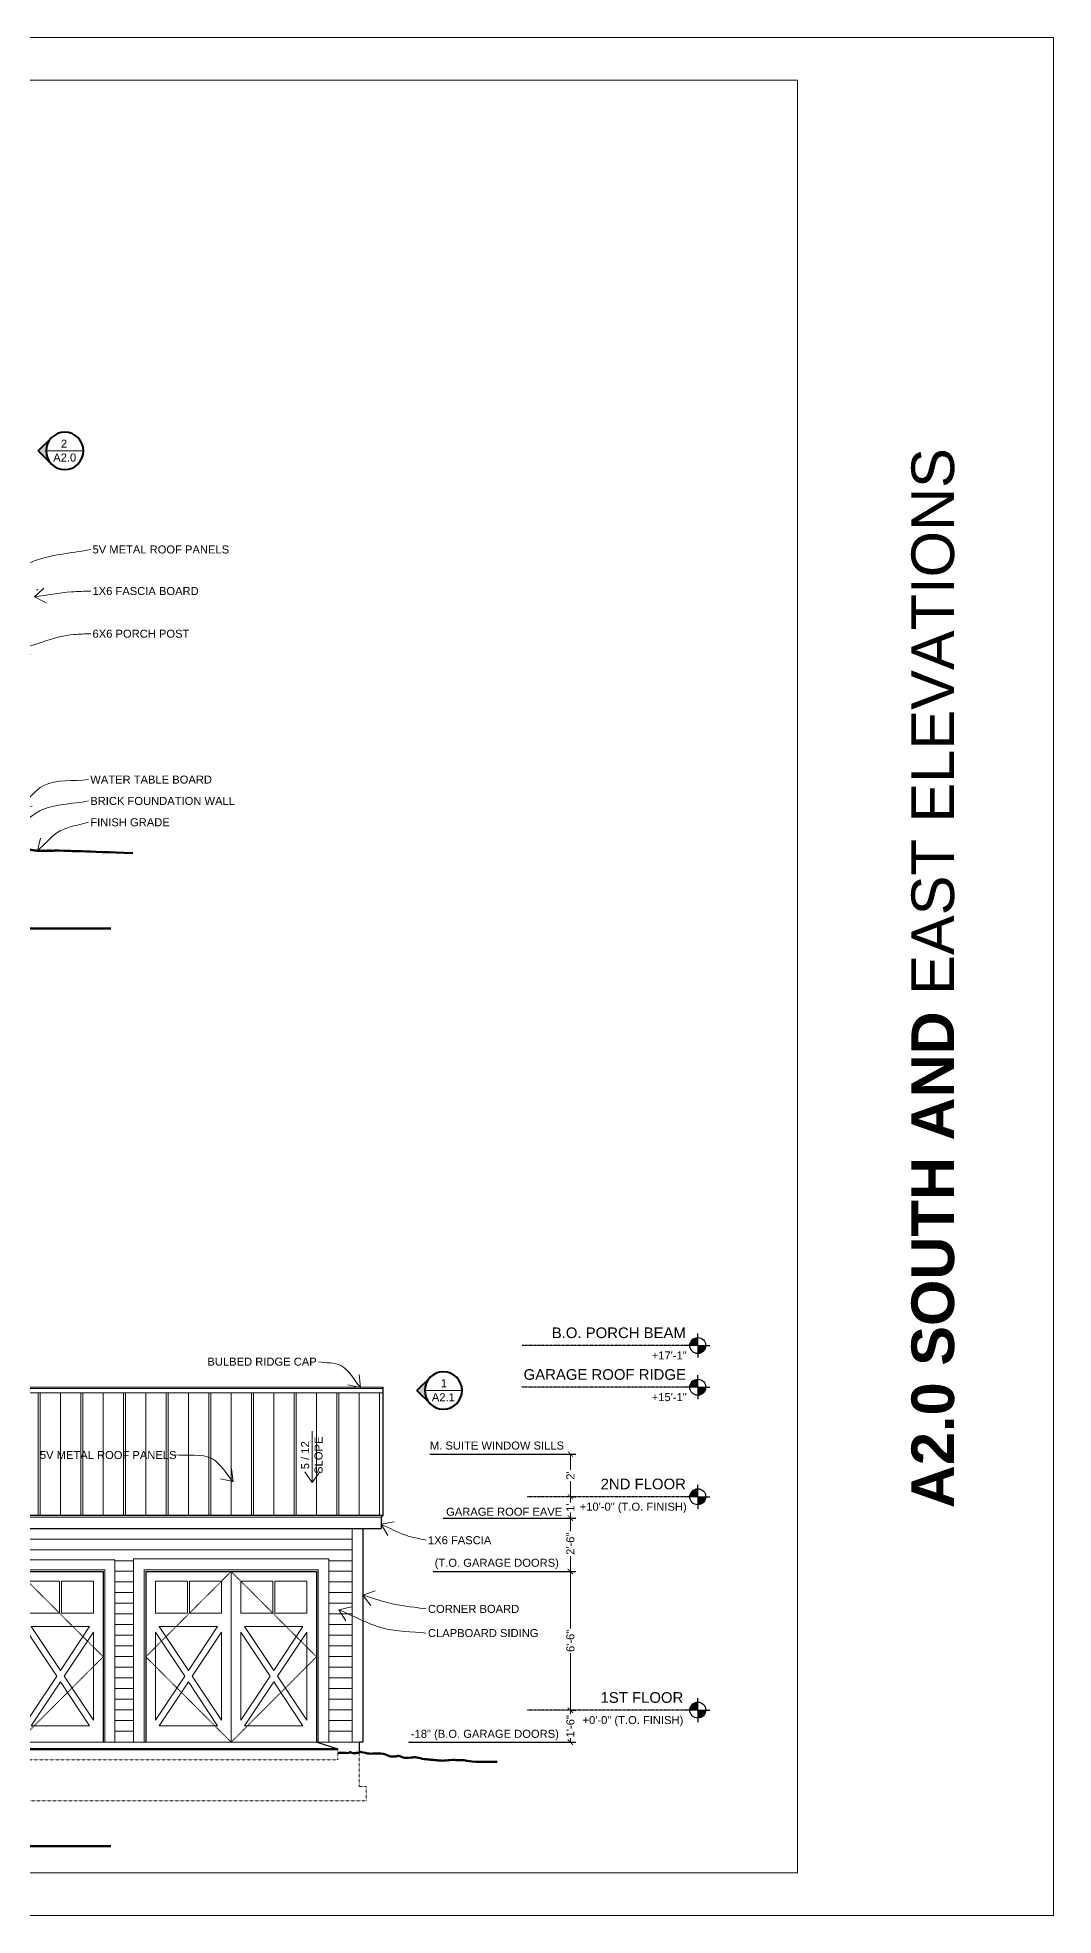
# Model space of a CAD drawing. Header units: inches. Extents: x -4969 to 16721, y 2489 to 24693.
# Drawn here: x 1145 to 1716, y 4791 to 5847 of the extents above; entities that cross this region are included whole.
import ezdxf

# ---------------------------------------------------------------- set-up
doc = ezdxf.new("R2010")
doc.units = ezdxf.units.IN
doc.header["$MEASUREMENT"] = 0
doc.linetypes.add('CENTER', pattern=[2, 1.25, -0.25, 0.25, -0.25])
doc.linetypes.add('DASHED2', pattern=[0.375, 0.25, -0.125])
doc.layers.get('0').update_dxf_attribs({"lineweight": 5})
doc.layers.add('0-NPLT', color=1, linetype='Continuous', plot=False)
for name, color, linetype, lineweight in [('1', 1, 'Continuous', 9), ('2', 6, 'Continuous', 20), ('3', 3, 'Continuous', 30), ('5', 4, 'Continuous', 50), ('A-DIMSx', 7, 'Continuous', 9), ('A-LINK', 7, 'Continuous', 40), ('A-TEXTx', 7, 'Continuous', 20)]:
    doc.layers.add(name, color=color, linetype=linetype, lineweight=lineweight)
doc.styles.get("Standard").update_dxf_attribs({"font": 'Arial.ttf'})
doc.dimstyles.get("Standard").update_dxf_attribs({"dimtxt": 3, "dimasz": 2, "dimexe": 0.03125, "dimexo": 0.0625, "dimgap": 0.03125, "dimtad": 0, "dimtoh": 1, "dimdec": 4, "dimlfac": 0.99985, "dimzin": 0, "dimdsep": 46, "dimlunit": 4, "dimtxsty": 'Standard', "dimblk": 'ARCHTICK', "dimblk1": 'ARCHTICK', "dimblk2": 'ARCHTICK', "dimcen": 0.09, "dimclrt": 256, "dimadec": 0, "dimazin": 0, "dimtfac": 1, "dimtdec": 4, "dimtofl": 0, "dimtmove": 0, "dimatfit": 3, "dimfxl": 1, "dimtolj": 1, "dimtzin": 0, "dimarcsym": 0})

# ---------------------------------------------------------------- blocks, each defined once
blk = doc.blocks.new('Elevation Callout - 1')
at = {"layer": 'A-LINK', "ltscale": 0.1}
blk.add_hatch(color=152, dxfattribs=at).paths.add_polyline_path([(2031.6, 7377.7), (2039, 7370.2), (2046.4, 7377.7, -0.198912), (2039, 7374.6, -0.198912)])
at = {"layer": 'A-LINK', "color": 152, "ltscale": 0.1}
for q in [(2031.6, 7377.7), (2046.4, 7377.7)]:
    blk.add_line((2039, 7370.2), q, dxfattribs=at)
blk.add_circle((2039, 7385.1), 10.5, dxfattribs=at)
blk = doc.blocks.new('_ArchTick')
at = {"color": 0, "linetype": 'ByBlock', "lineweight": 0, "const_width": 0.15}
blk.add_lwpolyline([(-0.5, -0.5), (0.5, 0.5)], dxfattribs=at)
blk = doc.blocks.new('BORDER 11X17')
at = {"layer": '0-NPLT', "lineweight": 9, "ltscale": 0.1}
blk.add_lwpolyline([(29864.74, -10461.77), (29048.74, -10461.77), (29048.74, -10989.77), (29864.74, -10989.77), (29864.74, -10461.77)], dxfattribs=at)
blk.add_lwpolyline([(29792.74, -10473.77), (29078.74, -10473.77), (29078.74, -10977.77), (29792.74, -10977.77)], close=True, dxfattribs=at)
blk = doc.blocks.new('Point')
at = {"lineweight": 0, "ltscale": 0.1}
h = blk.add_hatch(color=256, dxfattribs=at)
h.dxf.hatch_style = 1
h.paths.add_polyline_path([(-3.29, 4.165, 0.414214), (-3.353, 4.103), (-3.29, 4.103)])
h.paths.add_polyline_path([(-3.29, 4.103), (-3.29, 4.04, 0.414214), (-3.228, 4.103)])
at = {"layer": '3', "ltscale": 0.1}
for q in [(-3.29, 4.197), (-3.384, 4.103), (-3.197, 4.103), (-3.29, 4.009)]:
    blk.add_line((-3.29, 4.103), q, dxfattribs=at)
blk.add_circle((-3.29, 4.103), 0.0625, dxfattribs=at)
blk = doc.blocks.new('*D842')
at = {"layer": 'A-DIMSx', "color": 0, "lineweight": -2, "ltscale": 0.1, "transparency": 16777216}
for p, q in [((1367.1, 4983.9), (1447.3, 4983.9)), ((1446.3, 4905.9), (1447.3, 4905.9))]:
    blk.add_line(p, q, dxfattribs=at)
at = {"layer": 'A-DIMSx', "color": 0, "lineweight": 5, "ltscale": 0.1, "transparency": 16777216}
for p, q in [((1444.3, 4983.9), (1444.3, 4951.9)), ((1444.3, 4905.9), (1444.3, 4937.9))]:
    blk.add_line(p, q, dxfattribs=at)
at = {"layer": 'Defpoints', "color": 0, "ltscale": 0.1, "transparency": 16777216}
for p in [(1365.1, 4983.9), (1444.3, 4983.9), (1444.3, 4905.9)]:
    blk.add_point(p, dxfattribs=at)
at = {"layer": 'A-DIMSx', "color": 0, "lineweight": 5, "ltscale": 0.1, "transparency": 16777216, "xscale": 3, "yscale": 3, "zscale": 3}
for p, rotation in [((1444.3, 4983.9), 90), ((1444.3, 4905.9), 270)]:
    blk.add_blockref('_ArchTick', p, dxfattribs=dict(at, rotation=rotation))
at = {"layer": 'A-DIMSx', "ltscale": 0.1, "transparency": 16777216, "insert": (1444.3, 4944.9), "char_height": 4.5, "attachment_point": 5, "rotation": 90}
blk.add_mtext('\\A1;6\'-6"', dxfattribs=at)
blk = doc.blocks.new('*D843')
at = {"layer": 'A-DIMSx', "color": 0, "lineweight": -2, "ltscale": 0.1, "transparency": 16777216}
for p, q in [((1365.2, 5049.9), (1447.3, 5049.9)), ((1445.6, 5025.9), (1447.3, 5025.9))]:
    blk.add_line(p, q, dxfattribs=at)
at = {"layer": 'A-DIMSx', "color": 0, "lineweight": 5, "ltscale": 0.1, "transparency": 16777216}
for p, q in [((1444.3, 5049.9), (1444.3, 5041.1)), ((1444.3, 5025.9), (1444.3, 5034.8))]:
    blk.add_line(p, q, dxfattribs=at)
at = {"layer": 'Defpoints', "color": 0, "ltscale": 0.1, "transparency": 16777216}
for p in [(1363.2, 5049.9), (1444.3, 5049.9), (1443.6, 5025.9)]:
    blk.add_point(p, dxfattribs=at)
at = {"layer": 'A-DIMSx', "color": 0, "lineweight": 5, "ltscale": 0.1, "transparency": 16777216, "xscale": 3, "yscale": 3, "zscale": 3}
for p, rotation in [((1444.3, 5049.9), 90), ((1444.3, 5025.9), 270)]:
    blk.add_blockref('_ArchTick', p, dxfattribs=dict(at, rotation=rotation))
at = {"layer": 'A-DIMSx', "ltscale": 0.1, "transparency": 16777216, "insert": (1444.3, 5037.9), "char_height": 4.5, "attachment_point": 5, "rotation": 90}
blk.add_mtext("\\A1;2'", dxfattribs=at)
blk = doc.blocks.new('*D844')
at = {"layer": 'A-DIMSx', "color": 0, "lineweight": -2, "ltscale": 0.1, "transparency": 16777216}
for p, q in [((1372.8, 5013.9), (1447.3, 5013.9)), ((1446.3, 4983.9), (1447.3, 4983.9))]:
    blk.add_line(p, q, dxfattribs=at)
at = {"layer": 'A-DIMSx', "color": 0, "lineweight": 5, "ltscale": 0.1, "transparency": 16777216}
for p, q in [((1444.3, 5013.9), (1444.3, 5006.5)), ((1444.3, 4983.9), (1444.3, 4992.5))]:
    blk.add_line(p, q, dxfattribs=at)
at = {"layer": 'Defpoints', "color": 0, "ltscale": 0.1, "transparency": 16777216}
for p in [(1370.8, 5013.9), (1444.3, 4983.9), (1444.3, 4983.9)]:
    blk.add_point(p, dxfattribs=at)
at = {"layer": 'A-DIMSx', "color": 0, "lineweight": 5, "ltscale": 0.1, "transparency": 16777216, "xscale": 3, "yscale": 3, "zscale": 3}
for p, rotation in [((1444.3, 5013.9), 90), ((1444.3, 4983.9), 270)]:
    blk.add_blockref('_ArchTick', p, dxfattribs=dict(at, rotation=rotation))
at = {"layer": 'A-DIMSx', "ltscale": 0.1, "transparency": 16777216, "insert": (1444.3, 4999.5), "char_height": 4.5, "attachment_point": 5, "rotation": 90}
blk.add_mtext('\\A1;2\'-6"', dxfattribs=at)
blk = doc.blocks.new('*D846')
at = {"layer": 'A-DIMSx', "color": 0, "lineweight": -2, "ltscale": 0.25, "transparency": 16777216}
for p, q in [((1444.1, 4905.9), (1447.3, 4905.9)), ((1353.3, 4887.9), (1447.3, 4887.9))]:
    blk.add_line(p, q, dxfattribs=at)
at = {"layer": 'A-DIMSx', "color": 0, "lineweight": 5, "ltscale": 0.25, "transparency": 16777216}
for p, q in [((1444.3, 4905.9), (1444.3, 4903.7)), ((1444.3, 4887.9), (1444.3, 4890.2))]:
    blk.add_line(p, q, dxfattribs=at)
at = {"layer": 'Defpoints', "color": 0, "ltscale": 0.25, "transparency": 16777216}
for p in [(1442.1, 4905.9), (1351.3, 4887.9), (1444.3, 4887.9)]:
    blk.add_point(p, dxfattribs=at)
at = {"layer": 'A-DIMSx', "color": 0, "lineweight": 5, "ltscale": 0.25, "transparency": 16777216, "xscale": 3, "yscale": 3, "zscale": 3}
for p, rotation in [((1444.3, 4905.9), 90), ((1444.3, 4887.9), 270)]:
    blk.add_blockref('_ArchTick', p, dxfattribs=dict(at, rotation=rotation))
at = {"layer": 'A-DIMSx', "ltscale": 0.25, "transparency": 16777216, "insert": (1444.3, 4896.9), "char_height": 4.5, "attachment_point": 5, "rotation": 90}
blk.add_mtext('\\A1;1\'-6"', dxfattribs=at)
blk = doc.blocks.new('*D847')
at = {"layer": 'A-DIMSx', "color": 0, "lineweight": 5, "ltscale": 0.25, "transparency": 16777216}
for p, q in [((1444.3, 5025.9), (1444.3, 5022.8)), ((1444.3, 5013.9), (1444.3, 5017.1))]:
    blk.add_line(p, q, dxfattribs=at)
at = {"layer": 'A-DIMSx', "color": 0, "lineweight": -2, "ltscale": 0.25, "transparency": 16777216}
for p, q in [((1446.3, 5025.9), (1447.3, 5025.9)), ((1372.8, 5013.9), (1447.3, 5013.9))]:
    blk.add_line(p, q, dxfattribs=at)
at = {"layer": 'Defpoints', "color": 0, "ltscale": 0.25, "transparency": 16777216}
for p in [(1444.3, 5025.9), (1444.3, 5025.9), (1370.8, 5013.9)]:
    blk.add_point(p, dxfattribs=at)
at = {"layer": 'A-DIMSx', "color": 0, "lineweight": 5, "ltscale": 0.25, "transparency": 16777216, "xscale": 3, "yscale": 3, "zscale": 3}
for p, rotation in [((1444.3, 5025.9), 90), ((1444.3, 5013.9), 270)]:
    blk.add_blockref('_ArchTick', p, dxfattribs=dict(at, rotation=rotation))
at = {"layer": 'A-DIMSx', "ltscale": 0.25, "transparency": 16777216, "insert": (1444.3, 5019.9), "char_height": 4.5, "attachment_point": 5, "rotation": 90}
blk.add_mtext("\\A1;1'", dxfattribs=at)

msp = doc.modelspace()

# ---------------------------------------------------------------- linework, layer by layer
at = {"layer": '1'}
for p, q in [((1039.4739883, 5086.7769901), (1338.974011, 5086.7769901)), ((1039.4739883, 5084.3008154), (1338.974011, 5084.3008154)), ((1144.974011, 5084.3008154), (1144.974011, 5015.3772727)), ((1145.974011, 5015.3772727), (1145.974011, 5084.3008154)), ((1157.474011, 5084.3008154), (1157.474011, 5015.3772727)), ((1168.974011, 5084.3008154), (1168.974011, 5015.3772727)), ((1169.974011, 5015.3772727), (1169.974011, 5084.3008154)), ((1181.474011, 5084.3008154), (1181.474011, 5015.3772727)), ((1192.974011, 5084.3008154), (1192.974011, 5015.3772727)), ((1193.974011, 5015.3772727), (1193.974011, 5084.3008154)), ((1205.474011, 5084.3008154), (1205.474011, 5015.3772727)), ((1216.974011, 5084.3008154), (1216.974011, 5015.3772727)), ((1217.974011, 5015.3772727), (1217.974011, 5084.3008154)), ((1229.474011, 5084.3008154), (1229.474011, 5015.3772727)), ((1240.974011, 5084.3008154), (1240.974011, 5015.3772727)), ((1241.974011, 5015.3772727), (1241.974011, 5084.3008154)), ((1253.474011, 5084.3008154), (1253.474011, 5015.3772727)), ((1264.974011, 5084.3008154), (1264.974011, 5015.3772727)), ((1265.974011, 5015.3772727), (1265.974011, 5084.3008154)), ((1277.474011, 5084.3008154), (1277.474011, 5015.3772727)), ((1288.974011, 5084.3008154), (1288.974011, 5015.3772727)), ((1289.974011, 5015.3772727), (1289.974011, 5084.3008154)), ((1301.474011, 5084.3008154), (1301.474011, 5015.3772727)), ((1312.974011, 5084.3008154), (1312.974011, 5015.3772727)), ((1313.974011, 5015.3772727), (1313.974011, 5084.3008154)), ((1325.474011, 5084.3008154), (1325.474011, 5015.3772727)), ((1336.974011, 5084.3008154), (1336.974011, 5015.3772727)), ((1337.846173, 5014.3837459), (1039.4739884, 5014.3837459)), ((1084.4739883, 4984.9416121), (1182.4739883, 4984.9416121)), ((1182.4739883, 4984.9416121), (1182.4739883, 4887.9416121)), ((1198.4739883, 4990.9416121), (1198.4739883, 4887.9416121)), ((1204.4739883, 4984.9416121), (1302.4739883, 4984.9416121)), ((1204.4739883, 4984.9416121), (1204.4739883, 4887.9416121)), ((1302.4739883, 4984.9416121), (1302.4739883, 4887.9416121)), ((1173.8736475, 4952.9416121), (1141.074329, 4952.9416121)), ((1141.074329, 4952.9416121), (1157.4739883, 4928.2313147)), ((1173.8736475, 4952.9416121), (1157.4739883, 4928.2313147)), ((1213.074329, 4952.9416121), (1245.8736475, 4952.9416121)), ((1213.074329, 4952.9416121), (1229.4739883, 4928.2313147)), ((1245.8736475, 4952.9416121), (1229.4739883, 4928.2313147)), ((1293.8736475, 4952.9416121), (1261.074329, 4952.9416121)), ((1261.074329, 4952.9416121), (1277.4739883, 4928.2313147)), ((1293.8736475, 4952.9416121), (1277.4739883, 4928.2313147)), ((1138.9739883, 4949.7769095), (1155.3736475, 4925.0666121)), ((1175.9739883, 4949.7769095), (1159.574329, 4925.0666121)), ((1175.9739883, 4949.7769095), (1175.9739883, 4900.3563147)), ((1210.9739883, 4949.7769095), (1210.9739883, 4900.3563147)), ((1210.9739883, 4949.7769095), (1227.3736475, 4925.0666121)), ((1247.9739883, 4949.7769095), (1231.574329, 4925.0666121)), ((1247.9739883, 4949.7769095), (1247.9739883, 4900.3563147)), ((1258.9739883, 4949.7769095), (1258.9739883, 4900.3563147)), ((1258.9739883, 4949.7769095), (1275.3736475, 4925.0666121)), ((1295.9739883, 4949.7769095), (1279.574329, 4925.0666121)), ((1295.9739883, 4949.7769095), (1295.9739883, 4900.3563147)), ((1155.3736475, 4925.0666121), (1138.9739883, 4900.3563147)), ((1157.4739883, 4921.9019095), (1141.074329, 4897.1916121)), ((1157.4739883, 4921.9019095), (1173.8736475, 4897.1916121)), ((1159.574329, 4925.0666121), (1175.9739883, 4900.3563147)), ((1227.3736475, 4925.0666121), (1210.9739883, 4900.3563147)), ((1229.4739883, 4921.9019095), (1213.074329, 4897.1916121)), ((1229.4739883, 4921.9019095), (1245.8736475, 4897.1916121)), ((1231.574329, 4925.0666121), (1247.9739883, 4900.3563147)), ((1275.3736475, 4925.0666121), (1258.9739883, 4900.3563147)), ((1277.4739883, 4921.9019095), (1261.074329, 4897.1916121)), ((1277.4739883, 4921.9019095), (1293.8736475, 4897.1916121)), ((1279.574329, 4925.0666121), (1295.9739883, 4900.3563147)), ((1173.8736475, 4897.1916121), (1141.074329, 4897.1916121)), ((1213.074329, 4897.1916121), (1245.8736475, 4897.1916121)), ((1293.8736475, 4897.1916121), (1261.074329, 4897.1916121)), ((1325.4739883, 4887.9405549), (1301.4739883, 4887.9420939))]:
    msp.add_line(p, q, dxfattribs=at)
at = {"layer": '1', "linetype": 'DASHED2', "ltscale": 0.25}
for p, q in [((1313.4739883, 4883.9416121), (1313.4739883, 4877.9416121)), ((1325.4739883, 4881.9416121), (1325.4740059, 4862.935623)), ((1073.4739883, 4877.9416121), (1313.4739883, 4877.9416121)), ((1325.4740059, 4862.935623), (1329.4740059, 4862.935623)), ((1329.4740059, 4862.935623), (1329.4740059, 4854.935623)), ((1329.4740059, 4854.935623), (1043.2239883, 4854.935623))]:
    msp.add_line(p, q, dxfattribs=at)
for points in [[(1133.4739883, 4983.9416121), (1085.4739883, 4935.9416121), (1133.4739883, 4887.9416121), (1181.4739883, 4935.9416121), (1133.4739883, 4983.9416121)], [(1253.4739883, 4983.9416121), (1205.4739883, 4935.9416121), (1253.4739883, 4887.9416121), (1301.4739883, 4935.9416121), (1253.4739883, 4983.9416121)]]:
    msp.add_lwpolyline(points, dxfattribs=at)
at = {"layer": '2', "color": 152, "ltscale": 0.1}
for p, q in [((1149.3747221, 5614.1004892), (1170.3747221, 5614.1004892)), ((1362.3352819, 5085.7018038), (1383.335282, 5085.7018038))]:
    msp.add_line(p, q, dxfattribs=at)
at = {"layer": '2'}
for p, q in [((1144.9138382, 5535.9416121), (1144.0763519, 5535.9416121)), ((1039.4739883, 5087.5269901), (1338.974011, 5087.5269901)), ((1321.4739883, 5008.0969425), (1321.4739883, 4887.9408981)), ((1321.4739883, 5002.0961661), (1039.4739884, 5002.0961661)), ((1321.4739883, 4996.0869013), (1039.4739884, 4996.0869013)), ((1078.9739883, 4990.4416121), (1187.9739883, 4990.4416121)), ((1187.9739883, 4990.4416121), (1187.9739883, 4887.9416121)), ((1187.9739883, 4989.9312123), (1198.4739883, 4989.9312123)), ((1198.4739883, 4990.9416121), (1308.4739883, 4990.9416121)), ((1308.4739883, 4990.9416121), (1308.4739883, 4887.9416121)), ((1308.4739883, 4989.9312123), (1321.4739883, 4989.9312123)), ((1156.9739883, 4978.4416121), (1138.9739883, 4978.4416121)), ((1156.9739883, 4978.4416121), (1156.9739883, 4960.4416121)), ((1175.9739883, 4978.4416121), (1157.9739883, 4978.4416121)), ((1157.9739883, 4978.4416121), (1157.9739883, 4960.4416121)), ((1175.9739883, 4978.4416121), (1175.9739883, 4960.4416121)), ((1187.9739883, 4984.0869013), (1198.4739883, 4984.0869013)), ((1187.9739883, 4978.097309), (1198.4739883, 4978.097309)), ((1210.9739883, 4978.4416121), (1210.9739883, 4960.4416121)), ((1210.9739883, 4978.4416121), (1228.9739883, 4978.4416121)), ((1228.9739883, 4978.4416121), (1228.9739883, 4960.4416121)), ((1229.9739883, 4978.4416121), (1247.9739883, 4978.4416121)), ((1229.9739883, 4978.4416121), (1229.9739883, 4960.4416121)), ((1247.9739883, 4978.4416121), (1247.9739883, 4960.4416121)), ((1253.4739883, 4983.9416121), (1253.4739883, 4887.9416121)), ((1276.9739883, 4978.4416121), (1258.9739883, 4978.4416121)), ((1258.9739883, 4978.4416121), (1258.9739883, 4960.4416121)), ((1276.9739883, 4978.4416121), (1276.9739883, 4960.4416121)), ((1295.9739883, 4978.4416121), (1277.9739883, 4978.4416121)), ((1277.9739883, 4978.4416121), (1277.9739883, 4960.4416121)), ((1295.9739883, 4978.4416121), (1295.9739883, 4960.4416121)), ((1308.4739883, 4984.0869013), (1321.4739883, 4984.0869013)), ((1308.4739883, 4978.097309), (1321.4739883, 4978.097309)), ((1187.9739883, 4972.0869013), (1198.4739883, 4972.0869013)), ((1187.9739883, 4966.097309), (1198.4739883, 4966.097309)), ((1308.4739883, 4972.0869013), (1321.4739883, 4972.0869013)), ((1308.4739883, 4966.097309), (1321.4739883, 4966.097309)), ((1156.9739883, 4960.4416121), (1138.9739883, 4960.4416121)), ((1175.9739883, 4960.4416121), (1157.9739883, 4960.4416121)), ((1187.9739883, 4960.097309), (1198.4739883, 4960.097309)), ((1187.9739883, 4954.097309), (1198.4739883, 4954.097309)), ((1210.9739883, 4960.4416121), (1228.9739883, 4960.4416121)), ((1229.9739883, 4960.4416121), (1247.9739883, 4960.4416121)), ((1276.9739883, 4960.4416121), (1258.9739883, 4960.4416121)), ((1295.9739883, 4960.4416121), (1277.9739883, 4960.4416121)), ((1308.4739883, 4960.097309), (1321.4739883, 4960.097309)), ((1308.4739883, 4954.097309), (1321.4739883, 4954.097309)), ((1187.9739883, 4948.097309), (1198.4739883, 4948.097309)), ((1198.4739883, 4942.0865925), (1187.9739883, 4942.0870904)), ((1308.4739883, 4948.097309), (1321.4739883, 4948.097309)), ((1321.4739883, 4942.086474), (1308.4739883, 4942.0870904)), ((1187.9739883, 4936.0869013), (1198.4739883, 4936.0869013)), ((1308.4739883, 4936.0869013), (1321.4739883, 4936.0869013)), ((1198.4739883, 4930.0914998), (1187.9739883, 4930.0921003)), ((1198.4739883, 4924.1055191), (1187.9739883, 4924.1049187)), ((1321.4739883, 4930.0913569), (1308.4739883, 4930.0921003)), ((1321.4739883, 4924.1056621), (1308.4739883, 4924.1049187)), ((1198.4739883, 4918.0914998), (1187.9739883, 4918.0921003)), ((1198.4739883, 4912.0813838), (1187.9739883, 4912.0818817)), ((1321.4739883, 4918.0913569), (1308.4739883, 4918.0921003)), ((1321.4739883, 4912.0812653), (1308.4739883, 4912.0818817)), ((1187.9739883, 4906.0816927), (1198.4739883, 4906.0816927)), ((1198.4739883, 4900.0862912), (1187.9739883, 4900.0868916)), ((1308.4739883, 4906.0816927), (1321.4739883, 4906.0816927)), ((1321.4739883, 4900.0861482), (1308.4739883, 4900.0868916)), ((1198.4739883, 4894.1003104), (1187.9739883, 4894.09971)), ((1321.4739883, 4894.1004534), (1308.4739883, 4894.09971)), ((1085.4739883, 4887.9416121), (1301.4739883, 4887.9416121))]:
    msp.add_line(p, q, dxfattribs=at)
at = {"layer": '3', "linetype": 'CENTER', "ltscale": 0.25}
for p, q in [((1511.4346806, 5110.9726012), (1417.1188171, 5110.9726012)), ((1511.4346806, 5087.5269901), (1416.9278142, 5087.5269901)), ((1511.4346806, 5025.9416121), (1419.9346806, 5025.9416121)), ((1511.4346806, 4905.9416121), (1419.9346806, 4905.9416121))]:
    msp.add_line(p, q, dxfattribs=at)
at = {"layer": '3'}
for p, q in [((1338.974011, 5015.3772727), (1338.974011, 5087.5269901)), ((1338.974011, 5015.3772727), (1039.4739884, 5015.3772727)), ((1039.4739884, 5008.0969426), (1327.4739883, 5008.0969425)), ((1327.4739883, 5008.0969425), (1327.4739883, 4887.9405549)), ((1327.4739883, 5008.0969425), (1337.8461729, 5008.0969425)), ((1337.8461729, 5014.3837459), (1337.8461729, 5008.0969425)), ((1337.8461802, 5014.3837459), (1338.0961802, 5014.3837459)), ((1338.8461802, 5015.3772727), (1338.8461802, 5015.1337459)), ((1085.4739883, 4983.9416121), (1181.4739883, 4983.9416121)), ((1181.4739883, 4983.9416121), (1181.4739883, 4887.9416121)), ((1205.4739883, 4983.9416121), (1205.4739883, 4887.9416121)), ((1205.4739883, 4983.9416121), (1301.4739883, 4983.9416121)), ((1301.4739883, 4983.9416121), (1301.4739883, 4887.9416121)), ((1313.4739883, 4883.9416121), (1301.4739883, 4887.9416121))]:
    msp.add_line(p, q, dxfattribs=at)
msp.add_lwpolyline([(1327.4739883, 4887.9405549), (1327.4739883, 4887.9405549), (1325.4739883, 4887.9405549), (1325.4739883, 4881.9416121)], dxfattribs=at)
msp.add_arc((1338.7838829, 5014.4460432), 0.6905186, 84.823843828, 185.1761549002, dxfattribs=at)
at = {"layer": '5', "ltscale": 0.1}
for p, q in [((535.4417835, 5345.5008975), (1185.7763051, 5345.5008975)), ((535.4417835, 4829.5008975), (1185.7763051, 4829.5008975))]:
    msp.add_line(p, q, dxfattribs=at)
at = {"layer": '5'}
msp.add_line((1073.4739883, 4883.9416121), (1313.4739883, 4883.9416121), dxfattribs=at)
for points, knots in [([(1133.913839, 5389.5710887), (1137.3955943, 5389.4235775), (1140.46977, 5390.0738839), (1143.1744535, 5389.2333333), (1145.9628975, 5389.1032151), (1147.1906126, 5389.0344031), (1148.3023785, 5389.3479839), (1149.2895953, 5389.0967883), (1152.7726504, 5389.0566965), (1153.984585, 5389.3465614), (1154.9466173, 5389.3139908), (1170.3661755, 5388.9119494), (1198.2140502, 5387.8735948)], [0, 0, 0, 0, 1.6783925763, 3.483630322, 4.5769712725, 6.123192334, 7.1486998183, 7.9498657731, 9.1208240406, 10.2097191312, 11.0070223303, 11.7241145483, 11.7241145483, 11.7241145483, 11.7241145483]), ([(1313.4739883, 4881.9416121), (1314.2401075, 4882.0012442), (1315.2678737, 4881.8350714), (1316.6804434, 4881.9681892), (1318.1562945, 4881.8380711), (1319.3840097, 4881.769259), (1320.6407107, 4882.5990813), (1321.4829924, 4881.8316443), (1322.5007952, 4881.7915524), (1323.5261532, 4881.7841983), (1324.4901471, 4882.0443891), (1325.1149769, 4881.9815801), (1325.4739883, 4881.9416121)], [0, 0, 0, 0, 1.6783925763, 3.483630322, 4.5769712725, 6.123192334, 7.1486998183, 7.9498657731, 9.1208240406, 10.2097191312, 11.0070223303, 12.0804037826, 12.0804037826, 12.0804037826, 12.0804037826]), ([(1325.4739883, 4882.5662154), (1325.6078254, 4882.5508307), (1326.0091727, 4882.5003539), (1327.9899777, 4882.1860135), (1330.9306235, 4881.2527545), (1335.5514428, 4881.7048876), (1339.6704637, 4881.4901072), (1343.0931716, 4879.7639227), (1345.6566269, 4879.8221176), (1347.8848404, 4880.483135), (1350.5900051, 4878.7011374), (1354.1597588, 4879.2946458), (1358.2903067, 4879.6570317), (1361.2912648, 4878.3481981), (1364.1658234, 4878.2890329), (1366.7460743, 4877.986129), (1369.7921979, 4877.6043206), (1373.6339219, 4877.4256473), (1377.6725979, 4878.1539369), (1381.5786925, 4877.6346261), (1384.9673106, 4877.985694), (1388.1170608, 4876.7033504), (1403.0160633, 4876.8628009)], [20.038756975, 20.038756975, 20.038756975, 20.038756975, 20.3080269479, 20.8469711066, 24.0403607494, 26.363871891, 30.0742089263, 32.1103617678, 33.8516042112, 35.1119372476, 36.5297832171, 39.8619674173, 41.9746089412, 44.7750674343, 46.1707600226, 47.6978272911, 49.9710707726, 52.3164807139, 55.3425280243, 58.1293589993, 60.1299455118, 62.0923770251, 62.0923770251, 62.0923770251, 62.0923770251])]:
    msp.add_open_spline(points, degree=3, knots=knots, dxfattribs=at)

# ---------------------------------------------------------------- block references
at = {"ltscale": 0.1}
for name, p, xscale, yscale, zscale in [('BORDER 11X17', (-58013.4783869, 26770.0450796), 2, 2, 2), ('Point', (1752.8341896, 4815.5648898), 72, 72, 72), ('Point', (1752.8341896, 4792.1192787), 72, 72, 72), ('Point', (1752.8341896, 4730.5339007), 72, 72, 72), ('Point', (1752.8341896, 4610.5339007), 72, 72, 72)]:
    msp.add_blockref(name, p, dxfattribs=dict(at, xscale=xscale, yscale=yscale, zscale=zscale))
at = {"color": 152, "ltscale": 0.1, "xscale": -1, "rotation": 270}
for p in [(-6225.2008618, 3575.0904581), (-6012.240302, 3046.6917728)]:
    msp.add_blockref('Elevation Callout - 1', p, dxfattribs=at)

# ---------------------------------------------------------------- texts
at = {"ltscale": 0.5, "insert": (1648.2865153, 5317.5387499), "char_height": 24, "attachment_point": 5, "rotation": 90}
msp.add_mtext('{\\fArial|b1|i0|c0|p34;A2.0 SOUTH AND} EAST ELEVATIONS', dxfattribs=at)
at = {"layer": 'A-DIMSx', "ltscale": 0.1, "char_height": 4.5, "attachment_point": 3}
for s, insert, width in [('M. SUITE WINDOW SILLS', (1440.7025354, 5056.9874115), 99.347457914), ('GARAGE ROOF EAVE', (1439.7109336, 5019.759739), 68.561329235)]:
    msp.add_mtext(s, dxfattribs=dict(at, insert=insert, width=width))
at = {"layer": 'A-LINK', "color": 152, "ltscale": 0.1, "attachment_point": 5}
for s, insert, char_height, width in [('2', (1159.4545928, 5618.1438402), 4.5, 9.771161836), ('{\\H0.75x;A2.0}', (1159.8789796, 5610.2905249), 6, 9.85131083), ('{1}', (1373.1454248, 5089.7451548), 4.5, 9.771161836), ('{\\H0.75x;A2.1}', (1372.8395395, 5081.8918396), 6, 9.85131083)]:
    msp.add_mtext(s, dxfattribs=dict(at, insert=insert, char_height=char_height, width=width))
at = {"layer": 'A-TEXTx'}
msp.add_text('5V METAL ROOF PANELS', height=4.5, dxfattribs=at).set_placement((1145.8983466, 5047.1774611))
at = {"layer": 'A-TEXTx', "ltscale": 0.25, "char_height": 4.5}
for s, insert, attachment_point in [('{5V METAL ROOF PANELS}', (1175.4933972, 5558.6035169), 4), ('{1X6 FASCIA BOARD}', (1175.4933972, 5535.2346801), 4), ('{6X6 PORCH POST}', (1175.4933972, 5511.2346801), 4), ('{WATER TABLE BOARD}', (1174.2405685, 5429.1976395), 4), ('{BRICK FOUNDATION WALL}', (1174.2405685, 5417.1976395), 4), ('{FINISH GRADE}', (1174.2405685, 5405.1976395), 4), ('{BULBED RIDGE CAP}', (1301.5950035, 5101.8860172), 6), ('{1X6 FASCIA}', (1364.1817053, 5001.4866792), 4), ('{CORNER BOARD}', (1364.1817053, 4962.8423642), 4), ('{CLAPBOARD SIDING}', (1364.1817053, 4949.2665658), 4)]:
    msp.add_mtext(s, dxfattribs=dict(at, insert=insert, attachment_point=attachment_point))
at = {"layer": 'A-TEXTx', "ltscale": 0.5, "attachment_point": 3}
for s, insert, char_height, width in [('\\pi-18,l24,t24;B.O.^IPORCH BEAM ', (1509.2582905, 5121.1519265), 6, 97.332351113), ('+17\'-1"', (1509.7110477, 5107.6440114), 4.5, 110.219534762), ('GARAGE ROOF RIDGE ', (1509.2582905, 5097.7063154), 6, 97.332351113), ('+15\'-1"', (1509.7110477, 5084.1984003), 4.5, 81.256520484), ('{2ND FLOOR }', (1509.2582905, 5036.1209374), 6, 97.332351113), ('{+10\'-0" (T.O. FINISH)}', (1509.7110477, 5022.6130223), 4.5, 81.256520484), (' (T.O. GARAGE DOORS)', (1437.8119573, 4991.06503), 4.5, 86.947551421), ('{1ST FLOOR}', (1507.809654, 4916.0604536), 6, 94.776154357), ('{+0\'-0" (T.O. FINISH)}', (1507.809654, 4902.6130223), 4.5, 81.256520484), ('-18" (B.O. GARAGE DOORS)', (1437.8119573, 4894.889348), 4.5, 86.947551421)]:
    msp.add_mtext(s, dxfattribs=dict(at, insert=insert, char_height=char_height, width=width))
at = {"layer": 'A-TEXTx', "ltscale": 0.5, "insert": (1298.8929801, 5049.288279), "char_height": 4.5, "attachment_point": 5, "rotation": 90}
msp.add_mtext('5 / 12 \\PSLOPE', dxfattribs=at)

# ---------------------------------------------------------------- dimensions: what is measured, and where the dimension line sits
at = {"layer": 'A-DIMSx', "ltscale": 0.1}
for base, p1, p2, picture, middle in [((1444.342822, 5049.9450557), (1443.5533514, 5025.9416121), (1363.1717233, 5049.9450557), '*D843', (1444.342822, 5037.9433339)), ((1444.342822, 4983.9416121), (1444.342822, 4905.9416121), (1365.0802502, 4983.9416121), '*D842', (1444.342822, 4944.9416121))]:
    dim = msp.add_linear_dim(base=base, p1=p1, p2=p2, angle=90, dimstyle='Standard', override={"dimtxt": 4.5, "dimasz": 3, "dimexe": 3, "dimexo": 2, "dimgap": 1, "dimlfac": -47.9928, "dimlwd": 5}, dxfattribs=at)
    dim.commit()
    dim.dimension.update_dxf_attribs({"geometry": picture, "text_midpoint": middle})
at = {"layer": 'A-DIMSx', "ltscale": 0.25}
for base, p1, p2, picture, middle in [((1444.342822, 5025.9416121), (1370.7933743, 5013.9392122), (1444.342822, 5025.9416121), '*D847', (1444.342822, 5019.9404122)), ((1444.342822, 4887.9405549), (1442.0749807, 4905.9416121), (1351.2841352, 4887.9405549), '*D846', (1444.342822, 4896.9410835))]:
    dim = msp.add_linear_dim(base=base, p1=p1, p2=p2, angle=90, dimstyle='Standard', override={"dimtxt": 4.5, "dimasz": 3, "dimexe": 3, "dimexo": 2, "dimgap": 1, "dimlfac": -47.9928, "dimtmove": 1, "dimlwd": 5}, dxfattribs=at)
    dim.commit()
    dim.dimension.update_dxf_attribs({"geometry": picture, "text_midpoint": middle})
at = {"layer": 'A-DIMSx', "ltscale": 0.1}
dim = msp.add_linear_dim(base=(1444.342822, 4983.9416121), p1=(1370.7933743, 5013.9392122), p2=(1444.342822, 4983.9416121), angle=90, dimstyle='Standard', override={"dimtxt": 4.5, "dimasz": 3, "dimexe": 3, "dimexo": 2, "dimgap": 1, "dimlfac": -47.9928, "dimlwd": 5}, dxfattribs=at)
dim.commit()
dim.dimension.update_dxf_attribs({"geometry": '*D844', "text_midpoint": (1444.342822, 4999.5262481), "dimtype": 160})

# ---------------------------------------------------------------- leaders
at = {"layer": 'A-TEXTx', "path_type": 1, "annotation_type": 0, "has_hookline": 1}
for points, hookline_direction, text_width in [([(1118.7825222, 5539.7966277), (1143.1852785, 5552.3704077), (1174.4933972, 5558.6035169)], 0, 76.2667121), ([(1142.8195105, 5531.9522897), (1163.6238539, 5534.7870254), (1174.4933972, 5535.2346801)], 0, 58.7210095), ([(1133.5695112, 5502.1346901), (1164.8544732, 5510.8078141), (1174.4933972, 5511.2346801)], 0, 54.1350614), ([(1134.2793196, 5413.341571), (1148.0589172, 5425.8948111), (1173.2405685, 5429.1976395)], 0, 68.0525239), ([(1132.0424171, 5401.4726388), (1145.8298724, 5411.6029619), (1173.2405685, 5417.1976395)], 0, 80.6991814), ([(1144.5885637, 5389.1764493), (1157.2152267, 5400.3352641), (1173.2405685, 5405.1976395)], 0, 43.8550477), ([(1326.3160014, 5087.3012132), (1315.197323, 5099.697678), (1302.5950035, 5101.8860172)], 1, 60.75), ([(1314.0496167, 4962.3961639), (1339.0619982, 4952.0105283), (1363.1817053, 4949.2665658)], 0, 61.4744202), ([(1327.5039023, 4970.6071784), (1345.0030507, 4965.5863268), (1363.1817053, 4962.8423642)], 0, 50.6971351)]:
    msp.add_leader(points, dimstyle='Standard', override={"dimasz": 6, "dimgap": 1, "dimldrblk": 'Open90', "dimlwd": -1}, dxfattribs=dict(at, hookline_direction=hookline_direction, text_width=text_width))
at = {"layer": 'A-TEXTx'}
msp.add_leader([(1299.0835427, 5033.9710019), (1299.0835427, 5052.2050317), (1299.0835427, 5062.8417642)], dimstyle='Standard', override={"dimasz": 6, "dimgap": 1, "dimldrblk": 'Open90', "dimlwd": -1}, dxfattribs=at)
at = {"layer": 'A-TEXTx', "path_type": 1}
for points in [[(1254.6166884, 5034.4291963), (1242.9582268, 5047.2367403), (1221.4145845, 5049.4289959)], [(1337.8760882, 5010.4528104), (1351.7129761, 5004.2673764), (1363.1817053, 5001.4866792)]]:
    msp.add_leader(points, dimstyle='Standard', override={"dimasz": 6, "dimgap": 1, "dimldrblk": 'Open90', "dimlwd": -1}, dxfattribs=at)

doc.saveas('drawing.dxf')
